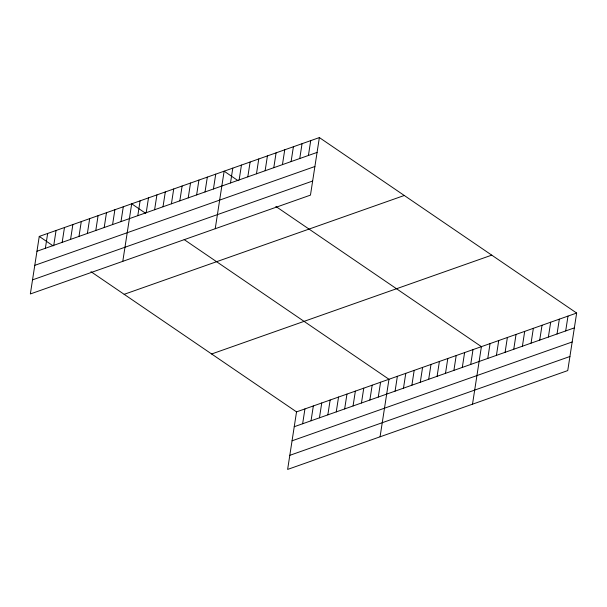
<?xml version="1.0" encoding="UTF-8"?>
<svg xmlns="http://www.w3.org/2000/svg" width="607" height="607" viewBox="0 0 607 607"><rect width="100%" height="100%" fill="white"/><g stroke="black" fill="none" stroke-linecap="round" stroke-linejoin="round"><path stroke-width="0.91" d="M319.373 137.577L39.258 236.419L30.35 293.955L310.465 195.12L319.373 137.577L576.65 313.045L567.742 370.581L287.627 469.423L296.535 411.88L576.65 313.045M45.366 248.286L47.665 233.452M53.765 245.327L56.064 230.485M62.172 242.36L64.471 227.519M70.571 239.393L72.87 224.552M78.978 236.427L81.277 221.593M87.385 233.46L89.677 218.626M95.785 230.501L98.084 215.66M104.192 227.534L106.483 212.693M112.591 224.567L114.89 209.726M120.998 221.601L123.289 206.767M122.789 261.336L131.696 203.8L145.589 213.277M137.804 215.675L140.103 200.834M146.204 212.708L148.503 197.867M154.61 209.741L156.91 194.9M163.01 206.775L165.309 191.941M171.417 203.808L173.716 188.974M179.824 200.849L182.115 186.008M188.223 197.882L190.522 183.041M196.63 194.915L198.921 180.074M205.029 191.949L207.328 177.115M213.436 188.989L215.728 174.148M215.227 228.725L224.135 171.182L238.027 180.658M230.493 182.965L232.792 168.124M239.15 179.907L241.449 165.074M247.815 176.857L250.107 162.016M256.473 173.799L258.764 158.966M265.13 170.749L267.429 155.908M273.787 167.691L276.086 152.85M282.445 164.634L284.744 149.8M291.102 161.583L293.401 146.742M299.759 158.526L302.058 143.684M308.417 155.468L310.716 140.634M302.643 423.754L304.934 408.921M311.042 420.788L313.341 405.954M319.449 417.828L321.74 402.987M327.848 414.862L330.147 400.021M336.255 411.895L338.554 397.054M344.655 408.928L346.954 394.095M353.062 405.962L355.361 391.128M361.461 403.002L363.76 388.161M369.868 400.036L372.167 385.195M378.275 397.069L380.566 382.228M380.065 436.805L388.973 379.269L184.179 239.598M395.081 391.136L397.373 376.302M403.48 388.177L405.779 373.335M411.887 385.21L414.179 370.369M420.287 382.243L422.586 367.402M428.694 379.276L430.993 364.443M437.093 376.31L439.392 361.476M445.5 373.351L447.799 358.509M453.899 370.384L456.198 355.543M462.306 367.417L464.605 352.576M470.713 364.45L473.005 349.617M472.504 404.186L481.412 346.65L275.844 206.448M487.77 358.433L490.069 343.592M496.427 355.376L498.726 340.542M505.085 352.326L507.384 337.484M513.75 349.268L516.041 334.427M522.407 346.21L524.698 331.376M531.064 343.16L533.356 328.319M539.722 340.102L542.021 325.261M548.379 337.044L550.678 322.211M557.036 333.994L559.335 319.153M565.694 330.936L567.993 316.095M36.959 251.252L317.074 152.418M34.781 265.342L314.896 166.508M32.535 279.865L312.651 181.023M124.162 294.319L404.277 195.484M211.631 353.98L491.746 255.137M294.236 426.721L574.351 327.879M292.058 440.811L572.173 341.976M289.805 455.333L569.927 356.491M39.258 236.419L53.15 245.888M90.967 271.686L296.535 411.88"/></g></svg>
